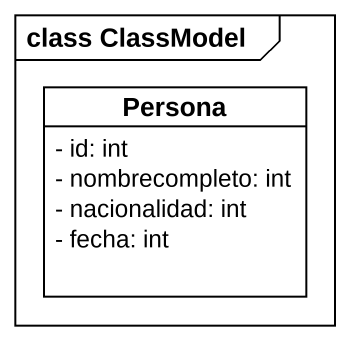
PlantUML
@startuml
mainframe class ClassModel
hide circle
hide empty members
skinparam classAttributeIconSize 0
class Persona {
  - id: int
  - nombrecompleto: int
  - nacionalidad: int
  - fecha: int
}
@enduml
